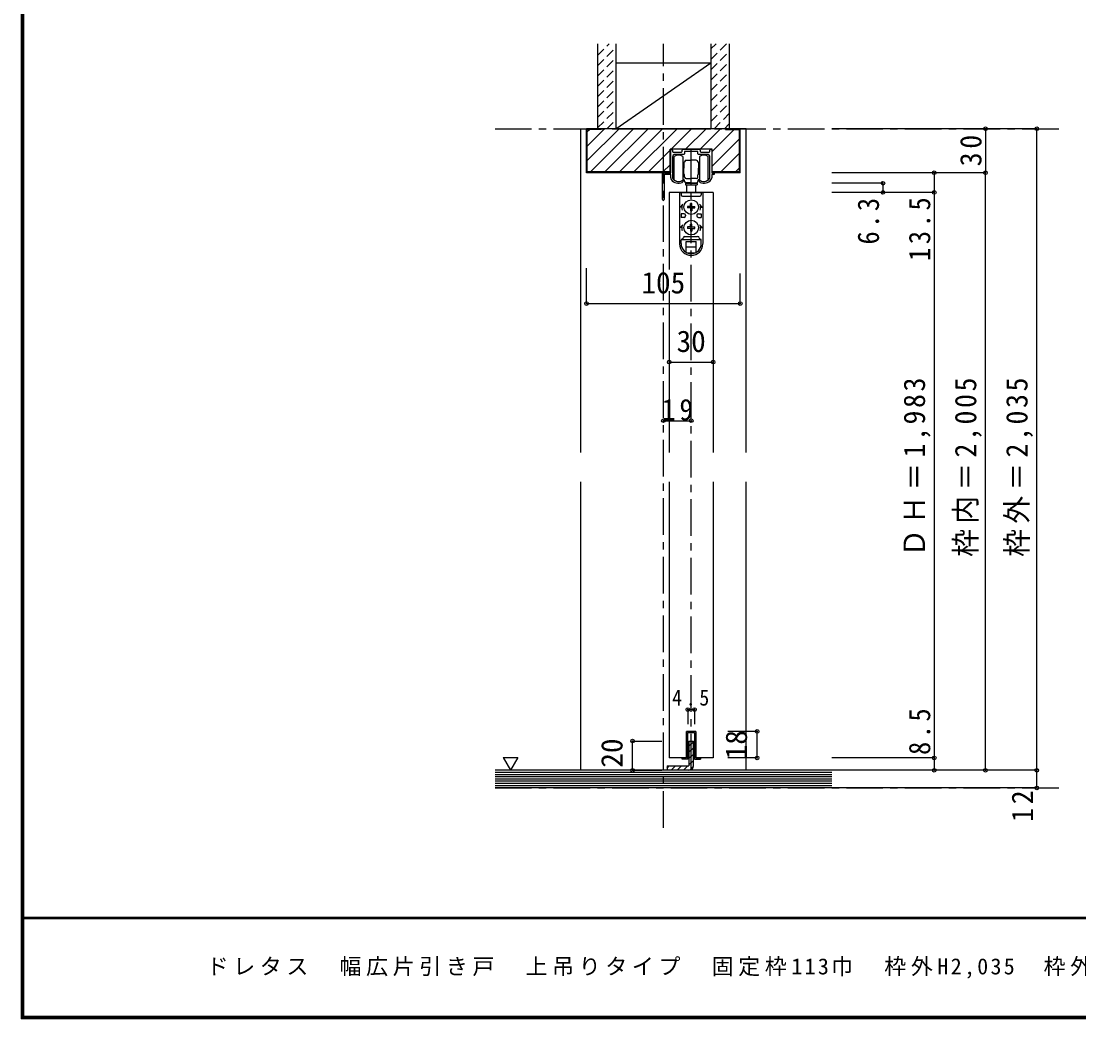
# Model space of a CAD drawing. Units: millimetres at full size, sheet at 1:5. Extents: x -973 to 977, y -718 to 696.
# Drawn here: x -973 to -251, y -701 to -20 of the extents above; entities that cross this region are included whole.
import ezdxf
from ezdxf.enums import TextEntityAlignment as Align

# ---------------------------------------------------------------- set-up
doc = ezdxf.new("R2010")
doc.units = ezdxf.units.MM
doc.header["$LTSCALE"] = 5
doc.header["$PDMODE"] = 32
doc.header["$PDSIZE"] = 2.5
doc.linetypes.add('CHAIN1', pattern=[8, 5, -1, 1, -1])
doc.linetypes.add('DASHED1', pattern=[1.8, 1.2, -0.6])
for name, color, linetype in [('0-1_通り芯', 4, 'CHAIN1'), ('0-2_柱', 3, 'Continuous'), ('0-3_仕上げ', 2, 'Continuous'), ('0-4_枠', 3, 'Continuous'), ('0-6_扉', 6, 'Continuous'), ('0-7_金物', 7, 'Continuous'), ('0-A_文字', 3, 'Continuous'), ('0-B_寸法', 7, 'Continuous'), ('0-C_ハッチ', 4, 'DASHED1'), ('F-1_枠', 7, 'Continuous')]:
    doc.layers.add(name, color=color, linetype=linetype)
doc.styles.add('ＭＳ ゴシック', font='')
doc.styles.get('ＭＳ ゴシック').set_extended_font_data('MS Gothic')

msp = doc.modelspace()

# ---------------------------------------------------------------- linework, layer by layer
at = {"layer": '0-1_通り芯'}
for p, q in [((-534.703, -570.442), (-534.703, -35.141)), ((-649.703, -93.141), (-260.703, -93.141)), ((-515.703, -531.141), (-515.703, -107.141)), ((-649.703, -543.141), (-260.703, -543.141))]:
    msp.add_line(p, q, dxfattribs=at)
at = {"layer": '0-2_柱', "color": 7}
msp.add_line((-567.203, -93.141), (-502.203, -48.141), dxfattribs=at)
at = {"layer": '0-2_柱'}
for p, q in [((-567.203, -48.141), (-502.203, -48.141)), ((-567.203, -93.141), (-502.203, -93.141))]:
    msp.add_line(p, q, dxfattribs=at)
at = {"layer": '0-3_仕上げ'}
for p, q in [((-579.703, -35.141), (-579.703, -93.141)), ((-567.203, -35.141), (-567.203, -93.141)), ((-502.203, -35.141), (-502.203, -93.141)), ((-489.703, -35.141), (-489.703, -93.141)), ((-419.703, -531.141), (-649.703, -531.141)), ((-419.703, -543.141), (-649.703, -543.141))]:
    msp.add_line(p, q, dxfattribs=at)
at = {"layer": '0-3_仕上げ', "color": 7}
for p, q in [((-419.703, -532.641), (-649.703, -532.641)), ((-419.703, -534.141), (-649.703, -534.141)), ((-419.703, -535.641), (-649.703, -535.641)), ((-419.703, -537.141), (-649.703, -537.141)), ((-419.703, -538.641), (-649.703, -538.641)), ((-419.703, -540.141), (-649.703, -540.141)), ((-419.703, -541.641), (-649.703, -541.641))]:
    msp.add_line(p, q, dxfattribs=at)
at = {"layer": '0-4_枠', "color": 4}
for p, q in [((-591.203, -93.141), (-591.203, -314.141)), ((-591.203, -93.141), (-587.203, -93.141)), ((-478.203, -93.141), (-482.203, -93.141)), ((-478.203, -314.141), (-478.203, -93.141)), ((-591.203, -334.141), (-591.203, -531.141)), ((-478.203, -531.141), (-478.203, -334.141))]:
    msp.add_line(p, q, dxfattribs=at)
at = {"layer": '0-4_枠'}
for p, q in [((-482.203, -93.141), (-587.203, -93.141)), ((-587.203, -123.141), (-587.203, -93.141)), ((-577.203, -93.641), (-586.703, -93.641)), ((-586.703, -122.641), (-586.703, -93.641)), ((-577.203, -93.641), (-577.203, -93.141)), ((-492.203, -93.641), (-492.203, -93.141)), ((-492.203, -93.641), (-482.703, -93.641)), ((-482.703, -122.641), (-482.703, -93.641)), ((-482.203, -123.141), (-482.203, -93.141)), ((-530.103, -123.141), (-530.103, -107.141)), ((-530.103, -122.641), (-586.703, -122.641)), ((-482.703, -122.641), (-501.303, -122.641)), ((-530.103, -123.141), (-587.203, -123.141)), ((-482.203, -123.141), (-501.303, -123.141))]:
    msp.add_line(p, q, dxfattribs=at)
msp.add_lwpolyline([(-501.303, -123.141), (-501.303, -107.141), (-530.103, -107.141)], dxfattribs=at)
at = {"layer": '0-6_扉'}
for p, q in [((-500.703, -136.641), (-500.703, -314.141)), ((-530.703, -204.046), (-530.703, -314.141)), ((-530.703, -334.141), (-530.703, -522.641)), ((-500.703, -334.141), (-500.703, -522.641)), ((-518.953, -504.641), (-518.953, -522.641)), ((-512.453, -504.641), (-518.953, -504.641)), ((-512.453, -504.641), (-512.453, -522.641)), ((-518.953, -522.641), (-530.703, -522.641)), ((-500.703, -522.641), (-512.453, -522.641))]:
    msp.add_line(p, q, dxfattribs=at)
msp.add_lwpolyline([(-500.703, -136.641), (-530.703, -136.641), (-530.703, -189.118)], dxfattribs=at)
at = {"layer": '0-7_金物'}
for p, q in [((-529.703, -123.141), (-529.703, -107.641)), ((-529.203, -107.141), (-529.003, -107.141)), ((-528.503, -107.641), (-528.503, -108.641)), ((-521.853, -108.641), (-521.853, -107.641)), ((-521.353, -107.141), (-510.053, -107.141)), ((-515.703, -108.341), (-516.003, -108.641)), ((-515.403, -108.641), (-515.703, -108.341)), ((-509.553, -107.641), (-509.553, -108.641)), ((-502.903, -108.641), (-502.903, -107.641)), ((-502.403, -107.141), (-502.203, -107.141)), ((-501.703, -107.641), (-501.703, -123.141)), ((-528.503, -112.641), (-528.503, -126.764)), ((-528.003, -109.141), (-522.353, -109.141)), ((-527.303, -128.141), (-527.303, -112.141)), ((-520.653, -110.641), (-526.503, -110.641)), ((-521.303, -112.141), (-521.303, -120.141)), ((-520.353, -108.941), (-520.353, -110.341)), ((-516.003, -108.641), (-520.053, -108.641)), ((-519.203, -114.641), (-515.703, -114.641)), ((-512.203, -114.641), (-515.703, -114.641)), ((-511.353, -108.641), (-515.403, -108.641)), ((-511.053, -110.341), (-511.053, -108.941)), ((-504.903, -110.641), (-510.753, -110.641)), ((-510.103, -112.141), (-510.103, -120.141)), ((-509.053, -109.141), (-503.403, -109.141)), ((-504.103, -128.141), (-504.103, -112.141)), ((-502.903, -126.764), (-502.903, -112.641)), ((-521.303, -116.141), (-521.003, -116.141)), ((-521.303, -117.641), (-520.803, -117.641)), ((-521.303, -120.141), (-521.303, -128.141)), ((-521.303, -122.641), (-520.803, -122.641)), ((-520.803, -116.341), (-521.003, -116.141)), ((-521.003, -117.641), (-520.803, -117.441)), ((-520.803, -122.841), (-521.003, -122.641)), ((-520.703, -116.141), (-520.803, -116.141)), ((-520.803, -116.141), (-520.803, -120.141)), ((-520.803, -124.141), (-520.803, -120.141)), ((-510.703, -116.141), (-510.603, -116.141)), ((-510.603, -116.341), (-510.403, -116.141)), ((-510.603, -116.141), (-510.603, -120.141)), ((-510.403, -117.641), (-510.603, -117.441)), ((-510.103, -117.641), (-510.603, -117.641)), ((-510.603, -124.141), (-510.603, -120.141)), ((-510.103, -122.641), (-510.603, -122.641)), ((-510.603, -122.841), (-510.403, -122.641)), ((-510.103, -116.141), (-510.403, -116.141)), ((-510.103, -120.141), (-510.103, -128.141)), ((-535.303, -141.541), (-535.303, -123.341)), ((-535.103, -123.141), (-529.703, -123.141)), ((-534.103, -124.541), (-534.103, -141.541)), ((-529.703, -124.341), (-533.903, -124.341)), ((-529.703, -126.607), (-529.703, -124.341)), ((-521.303, -124.141), (-521.003, -124.141)), ((-521.203, -128.641), (-521.203, -128.899)), ((-520.803, -123.941), (-521.003, -124.141)), ((-520.703, -124.141), (-520.803, -124.141)), ((-520.203, -126.141), (-520.203, -124.641)), ((-519.203, -127.141), (-515.703, -127.141)), ((-512.203, -127.141), (-515.703, -127.141)), ((-511.203, -126.141), (-511.203, -124.641)), ((-510.703, -124.141), (-510.603, -124.141)), ((-510.603, -123.941), (-510.403, -124.141)), ((-510.103, -124.141), (-510.403, -124.141)), ((-510.203, -128.899), (-510.203, -128.641)), ((-501.703, -123.141), (-500.303, -123.141)), ((-501.703, -124.341), (-501.703, -126.607)), ((-500.303, -124.341), (-501.703, -124.341)), ((-523.602, -136.641), (-523.602, -171.541)), ((-523.56, -136.641), (-507.76, -136.641)), ((-522.602, -136.641), (-522.602, -138.141)), ((-519.703, -131.441), (-511.703, -131.441)), ((-515.703, -130.141), (-519.203, -130.141)), ((-518.703, -130.141), (-518.703, -130.441)), ((-518.703, -136.641), (-518.703, -131.441)), ((-515.703, -130.141), (-512.203, -130.141)), ((-512.703, -130.141), (-512.703, -130.441)), ((-512.703, -131.441), (-512.703, -136.641)), ((-511.703, -130.441), (-511.703, -131.441)), ((-508.802, -136.641), (-508.802, -138.141)), ((-507.802, -136.641), (-507.802, -171.541)), ((-521.602, -139.141), (-509.802, -139.141)), ((-516.222, -146.122), (-516.188, -144.191)), ((-515.216, -144.191), (-516.188, -144.191)), ((-515.182, -146.122), (-515.216, -144.191)), ((-521.359, -144.641), (-523.202, -146.641)), ((-522.102, -146.641), (-523.202, -146.641)), ((-520.602, -151.141), (-522.602, -151.141)), ((-522.602, -151.141), (-522.602, -153.641)), ((-516.222, -146.122), (-518.152, -146.155)), ((-518.152, -146.155), (-518.152, -147.127)), ((-516.222, -147.161), (-518.152, -147.127)), ((-516.222, -147.161), (-516.188, -149.091)), ((-516.188, -149.091), (-515.216, -149.091)), ((-515.182, -147.161), (-515.216, -149.091)), ((-515.182, -146.122), (-513.252, -146.155)), ((-515.182, -147.161), (-513.252, -147.127)), ((-513.252, -147.127), (-513.252, -146.155)), ((-510.802, -151.141), (-508.802, -151.141)), ((-510.045, -144.641), (-508.202, -146.641)), ((-509.302, -146.641), (-508.202, -146.641)), ((-508.802, -151.141), (-508.802, -153.641)), ((-521.359, -158.641), (-523.202, -160.641)), ((-520.602, -153.641), (-522.602, -153.641)), ((-519.602, -152.141), (-519.602, -152.641)), ((-516.222, -160.122), (-516.188, -158.191)), ((-515.216, -158.191), (-516.188, -158.191)), ((-515.182, -160.122), (-515.216, -158.191)), ((-511.802, -152.141), (-511.802, -152.641)), ((-510.802, -153.641), (-508.802, -153.641)), ((-510.045, -158.641), (-508.202, -160.641)), ((-522.102, -160.641), (-523.202, -160.641)), ((-516.222, -160.122), (-518.152, -160.155)), ((-518.152, -160.155), (-518.152, -161.127)), ((-516.222, -161.161), (-518.152, -161.127)), ((-516.222, -161.161), (-516.188, -163.091)), ((-516.188, -163.091), (-515.216, -163.091)), ((-515.182, -161.161), (-515.216, -163.091)), ((-515.182, -160.122), (-513.252, -160.155)), ((-515.182, -161.161), (-513.252, -161.127)), ((-513.252, -161.127), (-513.252, -160.155)), ((-509.302, -160.641), (-508.202, -160.641)), ((-522.602, -171.541), (-522.602, -169.141)), ((-522.102, -168.641), (-509.302, -168.641)), ((-520.102, -166.641), (-511.302, -166.641)), ((-519.202, -177.488), (-519.202, -170.141)), ((-519.202, -170.141), (-512.202, -170.141)), ((-512.202, -177.488), (-512.202, -170.141)), ((-508.802, -171.541), (-508.802, -169.141)), ((-519.202, -173.641), (-512.202, -173.641)), ((-518.73, -177.741), (-512.674, -177.741)), ((-518.953, -522.641), (-518.953, -504.641)), ((-518.953, -504.641), (-512.453, -504.641)), ((-517.953, -523.641), (-517.953, -505.641)), ((-513.453, -505.641), (-517.953, -505.641)), ((-513.453, -505.641), (-513.453, -523.641)), ((-512.453, -504.641), (-512.453, -522.641)), ((-521.953, -522.641), (-518.953, -522.641)), ((-521.953, -523.641), (-521.953, -522.641)), ((-517.953, -523.641), (-521.953, -523.641)), ((-513.453, -523.641), (-509.453, -523.641)), ((-512.453, -522.641), (-509.453, -522.641)), ((-509.453, -522.641), (-509.453, -523.641))]:
    msp.add_line(p, q, dxfattribs=at)
at = {"layer": '0-7_金物', "color": 3}
for p, q in [((-517.203, -511.141), (-514.203, -511.141)), ((-517.203, -511.141), (-517.203, -528.141)), ((-514.203, -528.141), (-514.203, -511.141)), ((-532.203, -528.141), (-532.203, -531.141)), ((-532.203, -528.141), (-517.203, -528.141)), ((-517.203, -531.141), (-532.203, -531.141))]:
    msp.add_line(p, q, dxfattribs=at)
at = {"layer": '0-7_金物'}
msp.add_lwpolyline([(-511.703, -130.441), (-519.703, -130.441), (-519.703, -131.441)], dxfattribs=at)
for centre in [(-515.702, -146.641), (-515.702, -160.641)]:
    msp.add_circle(centre, 5, dxfattribs=at)
for centre, radius, start, end in [((-529.203, -107.641), 0.5, 90, 180), ((-529.003, -107.641), 0.5, 360, 90), ((-521.353, -107.641), 0.5, 90, 180), ((-510.053, -107.641), 0.5, 0, 90), ((-502.403, -107.641), 0.5, 90, 180), ((-502.203, -107.641), 0.5, 0, 90), ((-528.003, -108.641), 0.5, 180, 270), ((-526.503, -112.641), 2, 90, 180), ((-524.303, -116.141), 5, 53.1301, 126.8699), ((-522.353, -108.641), 0.5, 270, 0), ((-520.653, -110.341), 0.3, 270, 360), ((-520.053, -108.941), 0.3, 90, 180), ((-519.203, -115.641), 1, 90, 180), ((-512.203, -115.641), 1, 0, 90), ((-511.353, -108.941), 0.3, 0, 90), ((-510.753, -110.341), 0.3, 180, 270), ((-507.103, -116.141), 5, 53.1301, 126.8699), ((-509.053, -108.641), 0.5, 180, 270), ((-504.903, -112.641), 2, 0, 90), ((-503.403, -108.641), 0.5, 270, 360), ((-520.703, -115.641), 0.5, 270, 0), ((-510.703, -115.641), 0.5, 180, 270), ((-535.103, -123.341), 0.2, 90, 180), ((-533.903, -124.541), 0.2, 90, 180), ((-527.703, -126.607), 2, 180, 215.95057), ((-524.303, -124.141), 6.2, 215.95057, 293.81884), ((-528.203, -126.764), 0.3, 180, 213.92311), ((-524.303, -124.141), 5, 213.92311, 301.89079), ((-524.303, -124.141), 5, 233.1301, 306.8699), ((-522.203, -128.899), 1, 293.81884, 0), ((-521.503, -128.641), 0.3, 360, 121.89079), ((-522.203, -129.141), 2, 0, 63.25632), ((-520.703, -124.641), 0.5, 0, 90), ((-519.203, -126.141), 1, 180, 270), ((-519.203, -129.141), 1, 180, 270), ((-512.203, -126.141), 1, 270, 0), ((-512.203, -129.141), 1, 270, 0), ((-510.703, -124.641), 0.5, 90, 180), ((-509.203, -129.141), 2, 116.74368, 180), ((-509.903, -128.641), 0.3, 58.10921, 180), ((-509.203, -128.899), 1, 180, 246.18116), ((-507.103, -124.141), 5, 233.1301, 306.8699), ((-507.103, -124.141), 5, 238.10921, 326.07689), ((-507.103, -124.141), 6.2, 246.18116, 324.04943), ((-503.203, -126.764), 0.3, 326.07689, 360), ((-503.703, -126.607), 2, 324.04943, 360), ((-500.303, -123.741), 0.6, 270, 90), ((-534.703, -141.541), 0.6, 180, 0), ((-521.602, -138.141), 1, 180, 270), ((-509.802, -138.141), 1, 270, 0), ((-515.702, -146.641), 6.4, 167.82427, 198.20996), ((-520.602, -152.141), 1, 0, 90), ((-510.802, -152.141), 1, 90, 180), ((-515.702, -146.641), 6.4, 341.79004, 12.17573), ((-520.602, -152.641), 1, 270, 0), ((-510.802, -152.641), 1, 180, 270), ((-515.702, -160.641), 6.4, 167.82427, 198.20996), ((-515.702, -160.641), 6.4, 341.79004, 12.17573), ((-515.702, -171.741), 7.9, 180, 0), ((-522.102, -169.141), 0.5, 90, 180), ((-515.702, -171.541), 6.9, 180, 0), ((-522.102, -167.641), 1, 270, 0), ((-520.102, -167.641), 1, 90, 180), ((-511.302, -167.641), 1, 0, 90), ((-509.302, -167.641), 1, 180, 270), ((-509.302, -169.141), 0.5, 0, 90)]:
    msp.add_arc(centre, radius, start, end, dxfattribs=at)
at = {"layer": '0-7_金物', "color": 3}
msp.add_arc((-517.203, -528.141), 3, 270, 0, dxfattribs=at)
at = {"layer": '0-A_文字', "color": 7}
for p, q in [((-644.138, -522.328), (-634.138, -522.328)), ((-644.138, -522.328), (-639.138, -530.988)), ((-634.138, -522.328), (-639.138, -530.988))]:
    msp.add_line(p, q, dxfattribs=at)
at = {"layer": '0-B_寸法', "color": 4}
for p, q in [((-279.703, -93.141), (-419.703, -93.141)), ((-314.703, -93.141), (-314.703, -123.141)), ((-279.703, -531.141), (-279.703, -93.141)), ((-314.703, -123.141), (-419.703, -123.141)), ((-384.703, -130.341), (-419.703, -130.341)), ((-384.703, -130.341), (-384.703, -136.641)), ((-349.703, -136.641), (-349.703, -522.641)), ((-587.203, -212.446), (-587.203, -188.387)), ((-482.203, -212.446), (-482.203, -191.887)), ((-587.203, -212.446), (-482.203, -212.446)), ((-530.703, -252.446), (-500.703, -252.446)), ((-534.703, -292.446), (-515.703, -292.446)), ((-517.953, -489.641), (-517.953, -499.641)), ((-517.953, -489.641), (-513.453, -489.641)), ((-513.453, -489.641), (-513.453, -499.641)), ((-470.703, -504.641), (-490.703, -504.641)), ((-470.703, -522.641), (-470.703, -504.641)), ((-555.703, -511.141), (-535.703, -511.141)), ((-555.703, -531.141), (-555.703, -511.141)), ((-470.703, -522.641), (-490.703, -522.641)), ((-349.703, -522.641), (-419.703, -522.641)), ((-349.703, -522.641), (-349.703, -531.141)), ((-555.703, -531.141), (-535.703, -531.141)), ((-279.703, -531.141), (-419.703, -531.141)), ((-279.703, -543.141), (-279.703, -531.141)), ((-279.703, -543.141), (-419.703, -543.141))]:
    msp.add_line(p, q, dxfattribs=at)
for points in [[(-349.703, -123.141), (-349.703, -136.641), (-419.703, -136.641)], [(-314.703, -531.141), (-314.703, -528.141), (-314.703, -123.141)]]:
    msp.add_lwpolyline(points, dxfattribs=at)
at = {"layer": '0-B_寸法'}
for p in [(-314.703, -93.141), (-279.703, -93.141), (-349.703, -123.141), (-314.703, -123.141), (-384.703, -130.341), (-384.703, -136.641), (-349.703, -136.641), (-587.203, -212.446), (-482.203, -212.446), (-530.703, -252.446), (-500.703, -252.446), (-534.703, -292.446), (-515.703, -292.446), (-517.953, -489.641), (-513.453, -489.641), (-470.703, -504.641), (-555.703, -511.141), (-470.703, -522.641), (-349.703, -522.641), (-555.703, -531.141), (-349.703, -531.141), (-314.703, -531.141), (-279.703, -531.141), (-279.703, -543.141)]:
    msp.add_point(p, dxfattribs=at)
at = {"layer": '0-C_ハッチ'}
for p, q in [((-579.703, -43.037), (-571.808, -35.141)), ((-502.203, -45.745), (-491.6, -35.141)), ((-502.203, -38.674), (-498.671, -35.141)), ((-579.703, -50.108), (-567.203, -37.608)), ((-502.203, -52.816), (-489.703, -40.316)), ((-579.703, -57.179), (-567.203, -44.679)), ((-502.203, -59.887), (-489.703, -47.387)), ((-579.703, -64.25), (-567.203, -51.75)), ((-502.203, -66.958), (-489.703, -54.458)), ((-579.703, -71.321), (-567.203, -58.821)), ((-502.203, -74.029), (-489.703, -61.529)), ((-579.703, -78.392), (-567.203, -65.892)), ((-502.203, -81.1), (-489.703, -68.6)), ((-579.703, -85.463), (-567.203, -72.963)), ((-502.203, -88.171), (-489.703, -75.671)), ((-579.703, -92.534), (-567.203, -80.034)), ((-500.102, -93.141), (-489.703, -82.742)), ((-573.239, -93.141), (-567.203, -87.105)), ((-493.031, -93.141), (-489.703, -89.813))]:
    msp.add_line(p, q, dxfattribs=at)
at = {"layer": '0-C_ハッチ', "linetype": 'Continuous'}
for p, q in [((-586.703, -105.013), (-574.831, -93.141)), ((-586.703, -114.913), (-564.932, -93.141)), ((-586.703, -95.114), (-585.231, -93.641)), ((-584.532, -122.641), (-555.032, -93.141)), ((-545.133, -93.141), (-574.633, -122.641)), ((-564.733, -122.641), (-535.233, -93.141)), ((-554.834, -122.641), (-525.334, -93.141)), ((-529.434, -107.141), (-515.434, -93.141)), ((-519.535, -107.141), (-505.535, -93.141)), ((-509.635, -107.141), (-495.635, -93.141)), ((-501.303, -108.709), (-486.236, -93.641)), ((-501.303, -118.608), (-482.703, -100.008)), ((-544.934, -122.641), (-530.103, -107.81)), ((-482.703, -109.908), (-495.437, -122.641)), ((-535.035, -122.641), (-530.103, -117.71)), ((-485.537, -122.641), (-482.703, -119.807)), ((-517.203, -514.624), (-514.203, -511.624)), ((-517.203, -518.866), (-514.203, -515.866)), ((-517.203, -523.109), (-514.203, -520.109)), ((-517.203, -527.352), (-514.203, -524.352)), ((-532.203, -529.624), (-530.721, -528.142)), ((-529.478, -531.141), (-526.478, -528.142)), ((-525.235, -531.141), (-522.235, -528.142)), ((-520.993, -531.141), (-517.993, -528.142)), ((-516.709, -531.101), (-514.243, -528.634))]:
    msp.add_line(p, q, dxfattribs=at)
at = {"layer": 'F-1_枠', "color": 6}
for p, q in [((-973.347, 695.833), (-973.347, -700.833)), ((-972.514, 695.833), (-972.514, -700.833)), ((-971.68, 695.833), (-971.68, -700.833)), ((976.653, -631.667), (-973.347, -631.667)), ((976.653, -632.5), (-973.347, -632.5)), ((976.653, -699.167), (-973.347, -699.167)), ((976.653, -700), (-973.347, -700)), ((976.653, -700.833), (-973.347, -700.833))]:
    msp.add_line(p, q, dxfattribs=at)

# ---------------------------------------------------------------- texts
at = {"layer": '0-B_寸法', "style": 'ＭＳ ゴシック'}
for s, p in [('105', (-549.703, -209.946)), ('30', (-525.703, -249.946))]:
    msp.add_text(s, height=14.66, dxfattribs=at).set_placement(p, align=Align.BOTTOM_LEFT)
for s, p in [('18', (-473.203, -523.641)), ('20', (-558.203, -529.348))]:
    msp.add_text(s, height=14.66, rotation=90, dxfattribs=at).set_placement(p, align=Align.BOTTOM_LEFT)
at = {"layer": '0-B_寸法', "char_height": 14.66, "attachment_point": 7, "rotation": 90, "style": 'ＭＳ ゴシック'}
for s, insert in [('\\T1.27;\\W0.95;30', (-317.203, -118.766)), ('\\T1.27;\\W0.9;6.3', (-387.203, -172.141)), ('\\T1.28;\\W0.9;13.5', (-352.203, -183.391)), ('\\T1.19;\\W0.95;ＤＨ＝1,983', (-352.203, -385.391)), ('\\T1.19;\\W0.95;枠内＝2,005', (-317.203, -385.391)), ('\\T1.19;\\W0.95;枠外＝2,035', (-282.203, -385.391)), ('\\T1.27;\\W0.9;8.5', (-352.203, -520.641)), ('\\T1.27;\\W0.95;12', (-282.203, -566.391))]:
    msp.add_mtext(s, dxfattribs=dict(at, insert=insert))
at = {"layer": '0-B_寸法', "attachment_point": 7, "style": 'ＭＳ ゴシック'}
for s, insert, char_height in [('\\T1.27;\\W0.95;19', (-535.828, -292.446), 14.66), ('\\T1.38;\\W0.9;4.5', (-528.703, -487.141), 11)]:
    msp.add_mtext(s, dxfattribs=dict(at, insert=insert, char_height=char_height))
at = {"layer": 'F-1_枠', "insert": (-846.68, -673.333), "char_height": 11, "attachment_point": 7, "style": 'ＭＳ ゴシック'}
msp.add_mtext('\\T1.21;ドレタス\u3000幅広片引き戸\u3000上吊りタイプ\u3000固定枠113巾\u3000枠外H2,035\u3000枠外W2,215', dxfattribs=at)

doc.saveas('drawing.dxf')
